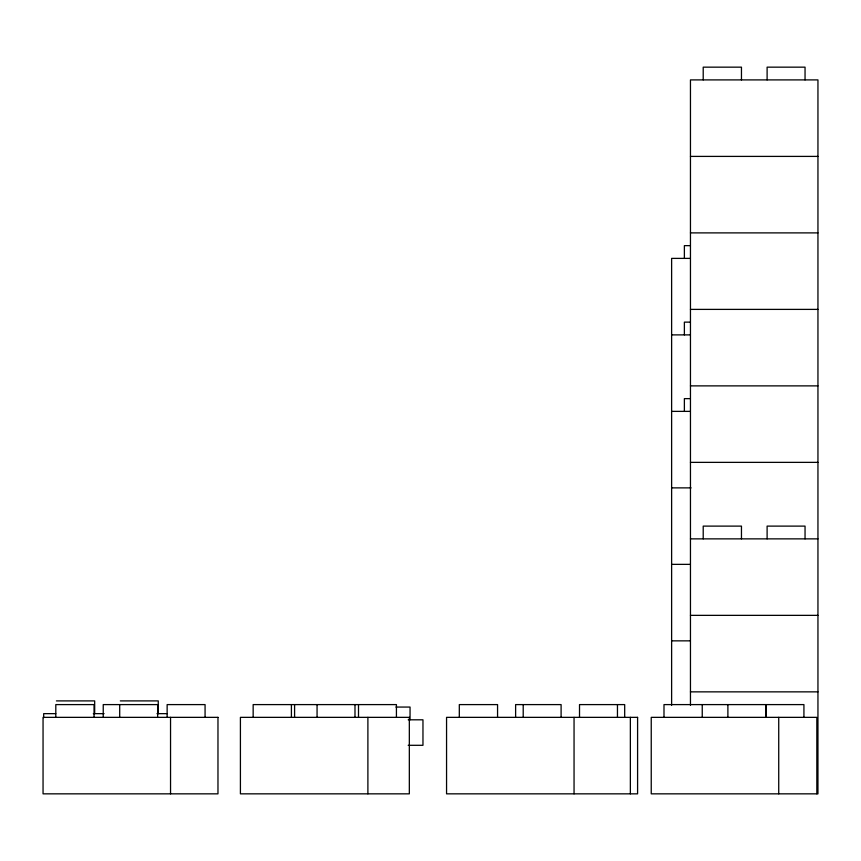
<?xml version="1.0" encoding="UTF-8"?>
<svg xmlns="http://www.w3.org/2000/svg" width="861" height="861" viewBox="0 0 861 861"><rect width="100%" height="100%" fill="white"/><g stroke="black" fill="none" stroke-linecap="round" stroke-linejoin="round"><path stroke-width="1.29" d="M690.457 156.401L817.95 156.401M690.457 232.89L817.95 232.89M689.973 245.643L684.377 245.643L684.377 258.386M690.414 258.386L671.623 258.386L671.623 705.277M690.457 309.39L817.95 309.39M689.973 322.132L684.377 322.132L684.377 334.886M671.623 334.886L690.414 334.886M690.457 385.879L817.95 385.879M689.973 398.632L684.377 398.632L684.377 411.375M671.623 411.375L690.414 411.375M690.457 462.368L817.95 462.368M671.623 487.875L691.082 487.875M690.457 538.868L817.95 538.868M671.623 564.364L690.414 564.364M690.457 615.357L817.95 615.357M671.623 640.853L690.414 640.853M690.457 691.857L817.95 691.857M56.428 700.897L94.678 700.897L94.678 713.651M120.325 700.897L158.263 700.897L158.263 713.651M395.942 707.064L410.051 707.064L410.051 719.807M55.761 713.651L43.674 713.651L43.674 717.676M93.332 713.651L104.073 713.651M156.982 713.651L167.142 713.651M408.2 719.807L422.966 719.807L422.966 745.303L408.2 745.303M816.831 793.842L816.831 717.353L651.239 717.353L651.239 793.842L817.95 793.842L817.95 79.901L690.457 79.901L690.457 705.277M805.046 79.901L805.046 67.158L767.108 67.158L767.108 79.901M805.046 538.868L805.046 526.114L767.108 526.114L767.108 538.868M803.926 717.353L803.926 704.599L765.989 704.599L765.989 717.353M778.731 717.353L778.731 793.842M765.827 717.353L765.827 704.599L663.992 704.599L663.992 717.353M741.461 79.901L741.461 67.158L703.211 67.158L703.211 79.901M741.461 538.868L741.461 526.114L703.211 526.114L703.211 538.868M727.889 704.599L727.889 717.353M702.242 704.599L702.242 717.353M630.36 717.353L630.36 793.842M624.688 717.353L624.688 704.599L579.518 704.599L579.518 717.353M617.455 704.599L617.455 717.353M574.05 717.353L574.05 793.842M561.103 717.353L561.103 704.599L515.621 704.599L515.621 717.353M523.208 704.599L523.208 717.353M497.561 717.353L497.561 704.599L459.311 704.599L459.311 717.353M396.426 717.353L396.426 704.599L253.156 704.599L253.156 717.353M367.895 717.353L367.895 793.842M358.499 704.599L358.499 717.353M354.99 704.599L354.99 717.353M317.063 704.599L317.063 717.353M294.591 704.599L294.591 717.353M291.405 704.599L291.405 717.353M205.069 717.353L205.069 704.599L167.142 704.599L167.142 717.353M170.543 717.353L170.543 793.842M157.638 717.353L157.638 704.599L103.234 704.599L103.234 717.353M119.701 704.599L119.701 717.353M94.043 717.353L94.043 704.599L55.804 704.599L55.804 717.353M217.973 717.353L43.05 717.353L43.05 793.842L217.973 793.842L217.973 717.353M409.33 717.353L240.413 717.353L240.413 793.842L409.33 793.842L409.33 717.353M637.592 717.353L446.558 717.353L446.558 793.842L637.592 793.842L637.592 717.353"/></g></svg>
